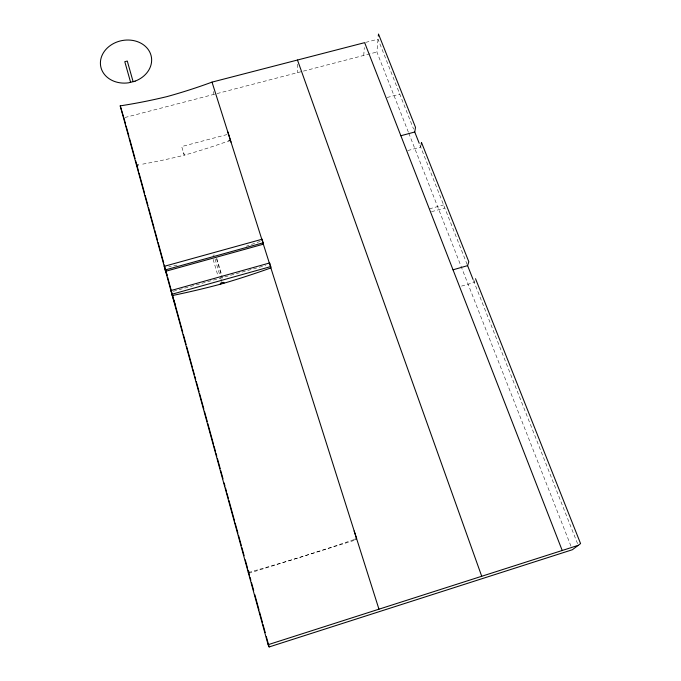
<?xml version="1.0" encoding="UTF-8"?>
<svg xmlns="http://www.w3.org/2000/svg" width="681" height="681" viewBox="0 0 681 681"><rect width="100%" height="100%" fill="white"/><g stroke="black" fill="none" stroke-linecap="round" stroke-linejoin="round"><path stroke-width="0.51" stroke-dasharray="3.4 2.55" d="M363.748 55.433L364.301 47.568M408.37 132.165L376.891 52.02L378.227 37.132M421.02 145.223L420.696 147.053L406.736 150.841M474.887 280.572L474.24 282.436L461.531 286.097M248.608 573.359L356.427 539.71M429.319 208.88L443.578 204.913M431.55 211.714L444.812 208.02M173.289 291.306L265.667 265.471M227.079 134.54L181.708 146.551L184.262 155.183A474.589 349.932 -12.1 0 0 228.544 140.976M387.072 97.511L399.773 94.148M365.68 42.384L378.04 39.192L413.597 129.092M124.887 117.524L376.891 52.02M419.956 145.172L467.209 264.662M473.457 280.461L578.22 545.353M408.762 133.153L571.214 546.758M216.762 258.354L222.185 276.673M216.515 258.874L222.236 278.197M215.077 259.112L220.499 277.456M220.806 278.478L221.708 281.534M213.11 259.367L217.911 275.66M183.7 152.689L184.262 155.183A471.848 348.825 -14.2 0 1 168.462 158.928L164.496 159.797A471.848 348.825 -14.2 0 1 140.524 164.513M213.476 91.518L213.928 94.378M297.58 64.21L297.793 72.578M260.253 241.363A506.919 316.41 -14.2 0 1 246.343 246.181M177.094 265.122A504.076 315.124 -15.6 0 1 168.786 266.85M353.967 539.624A617.42 153.48 -17.1 0 1 302.832 556.437A613.496 152.587 -17.5 0 1 251.017 571.734M212.983 255.392A1.89 0.783 -16.3 0 1 214.353 254.924"/><path stroke-width="1.02" d="M378.313 36.11L378.5 34.05L415.504 127.356L414.746 132.003L419.207 143.291M421.181 144.312L421.505 142.491L468.826 261.802L467.6 265.641L473.065 279.474M223.743 283.287L223.828 283.211A1.915 0.749 -16.4 0 0 223.223 282.394A1.915 0.749 -16.4 0 0 220.857 283.058A1.915 0.749 -16.4 0 0 220.635 284.105L220.738 284.13M562.208 550.478L364.65 42.656L212.012 82.12A456.917 365.374 -10 0 1 166.947 96.617A454.108 364.497 -12.8 0 1 151.497 100.124L147.615 100.941A454.108 364.497 -12.8 0 1 120.214 105.861L268.093 644.703L578.22 545.353M268.093 644.703L269.165 646.95L572.38 549.729L580.57 543.583L475.525 278.708M453.018 269.804L467.6 265.641M171.263 291.877L170.846 290.574L269.599 262.977L270.74 266.586L171.859 294.269L175.153 304.586M263.206 242.785L165.185 269.957L165.611 271.293L263.351 244.19L263.206 242.785L262.083 239.244L164.198 266.339L167.049 275.337M400.871 135.749L414.746 132.003M297.469 60.03L481.714 576.262M354.154 530.984L356.631 538.705A617.42 153.48 -17.1 0 1 354.852 539.318M212.012 82.12L262.228 240.657L262.083 239.244M262.508 241.542L269.727 264.33L269.599 262.977M270.016 265.232L378.959 609.189M120.214 105.861L123.576 116.86M133.144 81.754L127.287 61.052L124.793 61.69L130.633 82.401M123.865 117.787L125.542 123.916M126.104 125.959L128.913 136.183M129.475 138.226L135.085 158.656M135.647 160.707L138.456 170.922M139.018 172.965L144.627 193.404M145.189 195.447L147.99 205.662M148.552 207.705L154.161 228.144M154.723 230.187L157.532 240.402M158.094 242.445L163.704 262.883M164.266 264.926L167.075 275.141M167.628 277.184L173.204 297.486M173.766 299.512L182.755 332.268M183.317 334.311L186.134 344.569M186.696 346.612L192.323 367.119M192.893 369.17L194.298 374.295M194.86 376.338L195.702 379.419M196.264 381.471L199.082 391.72M199.644 393.771L203.866 409.145M204.428 411.196L207.245 421.445M207.807 423.497L213.434 443.995M213.996 446.046L215.409 451.171M215.971 453.223L216.813 456.296M217.375 458.347L220.193 468.596M220.755 470.648L223.01 478.845M224.134 482.948L224.977 486.021M225.539 488.073L226.381 491.146M226.943 493.197L228.356 498.322M228.918 500.373L234.545 520.871M235.107 522.923L237.924 533.172M238.486 535.223L241.304 545.472M241.866 547.524L244.113 555.722M245.245 559.825L247.492 568.022M248.054 570.074L249.467 575.198M250.029 577.25L250.872 580.323M251.434 582.374L253.69 590.572M254.813 594.675L259.035 610.048M259.597 612.1L262.415 622.349M262.977 624.4L265.224 632.598M266.356 636.701L269.165 646.95M270.74 266.586L270.868 267.931A516.096 305.684 -14.5 0 1 226.347 282.513L218.116 284.82A513.193 304.39 -15.8 0 1 172.267 295.554M227.718 131.714A28.815 2.052 74.8 0 1 230.442 140.286A706.657 80.724 76.7 0 0 230.995 142.15M138.507 164.862A471.848 348.825 -14.2 0 1 136.498 165.211M230.442 140.286A474.589 349.932 -12.1 0 1 228.544 140.976M250.106 571.997A613.496 152.587 -17.5 0 1 248.276 572.508M135.136 81.124L128.573 82.81A25.767 21.375 -10.9 0 1 101.835 55.902A25.767 21.375 -10.9 0 1 143.895 45.116A25.767 21.375 -10.9 0 1 135.136 81.124"/></g></svg>
